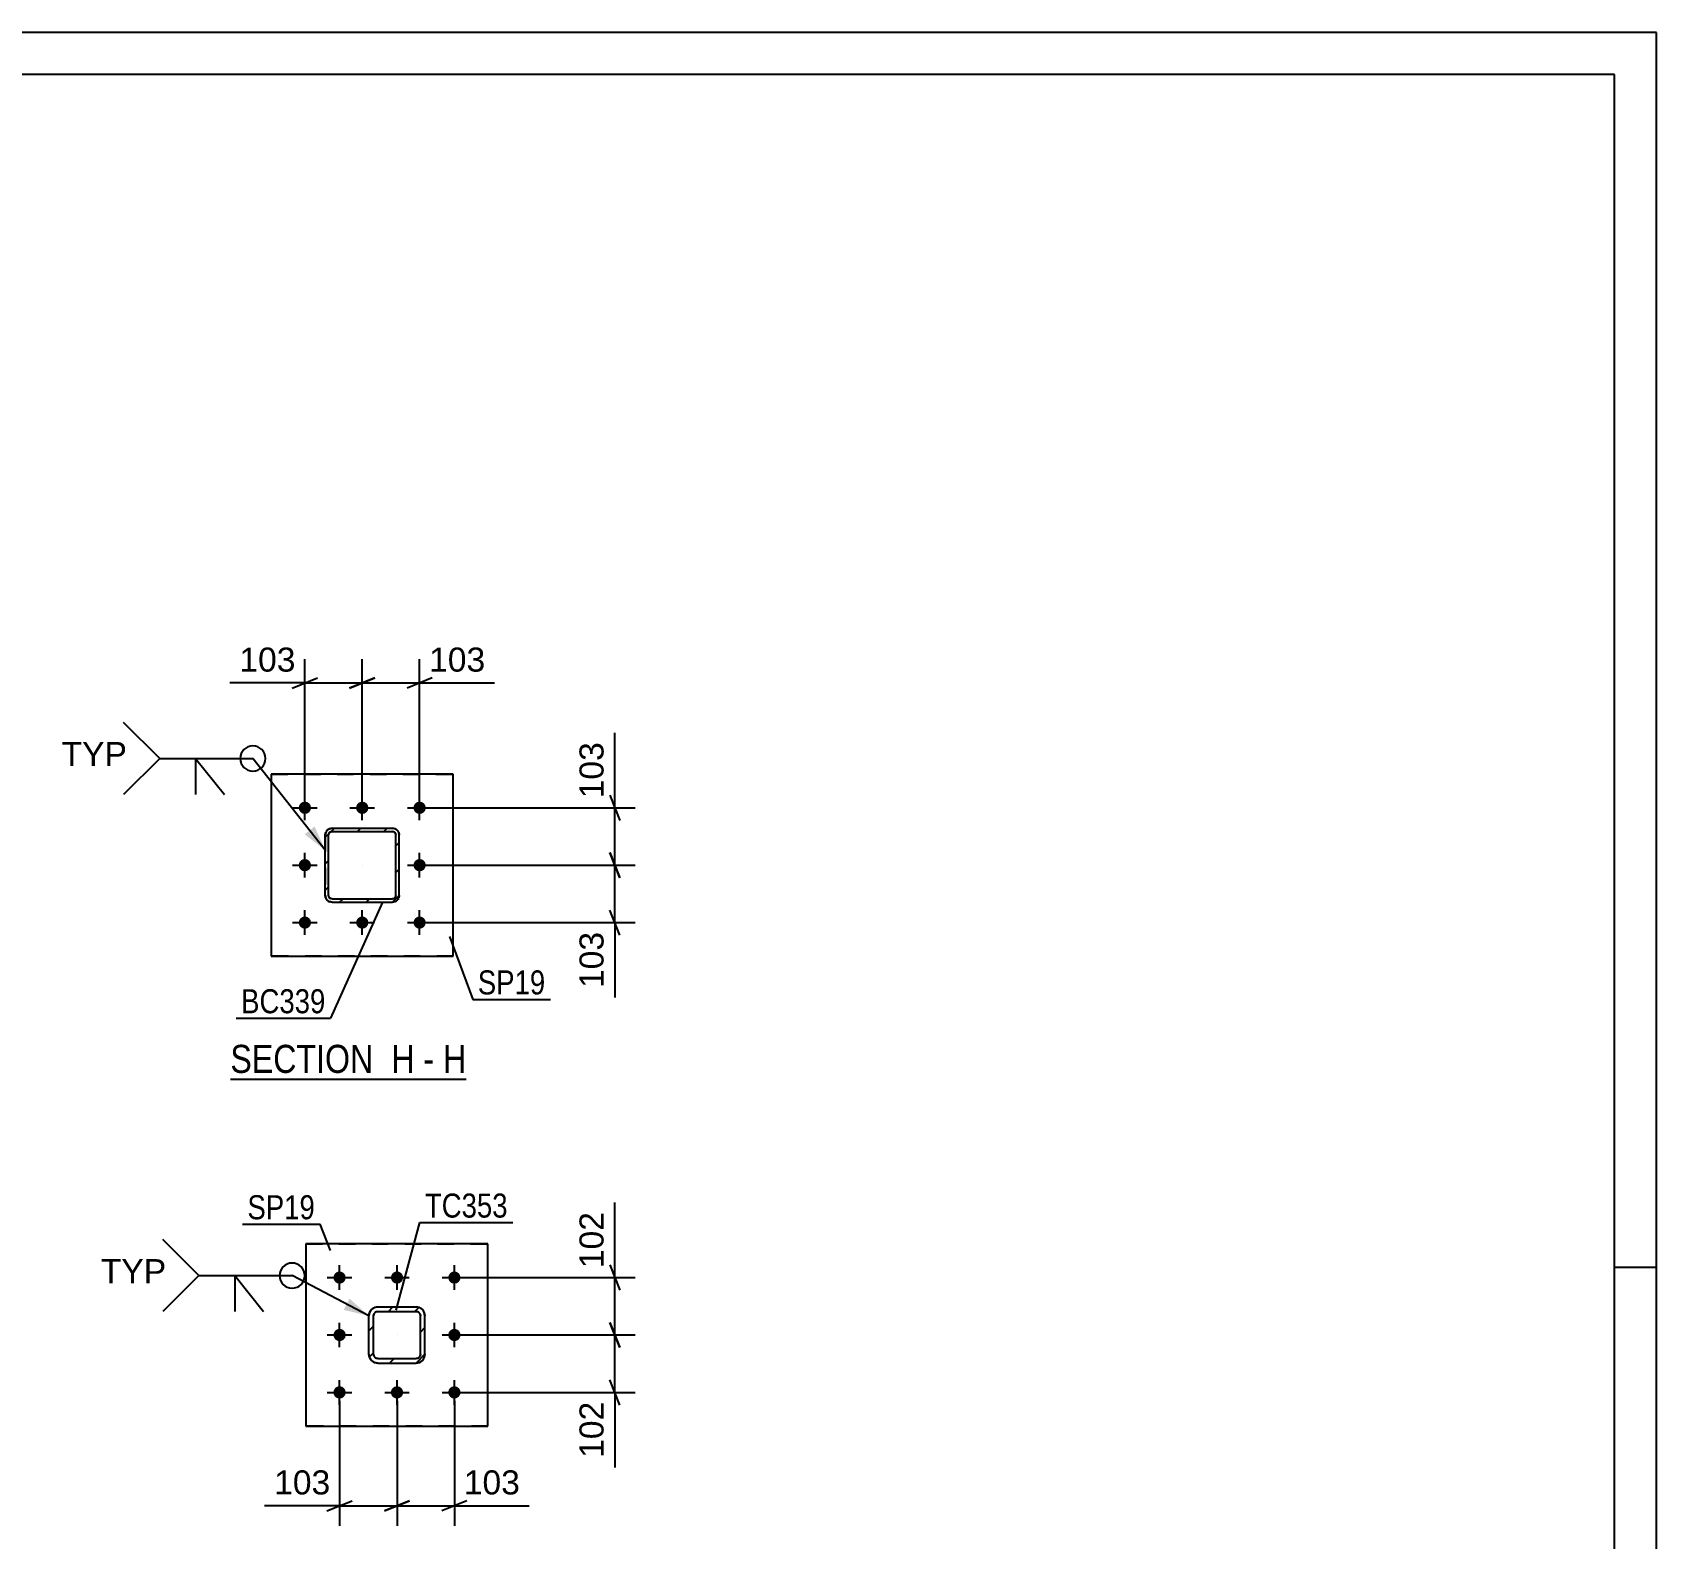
# Model space of a CAD drawing. Header units: millimetres. Extents: x -358 to 483, y -215 to 379.
# Drawn here: x 289.4 to 482.8, y 199.7 to 379 of the extents above; entities that cross this region are included whole.
import ezdxf

# ---------------------------------------------------------------- set-up
doc = ezdxf.new("R2010")
doc.units = ezdxf.units.MM
doc.linetypes.add('DXK_LINE_DOT2', pattern=[3.9198, 1.9599, -1.9599])
doc.linetypes.add('DXK_LINE_DOT3', pattern=[5.9187, 2.979, -0.9799, 0.9799, -0.9799])
doc.styles.add('Arial', font='ARIAL.TTF', dxfattribs={"height": 0.2})
doc.styles.add('Arial Narrow', font='ARIALN.TTF', dxfattribs={"height": 0.2})

# ---------------------------------------------------------------- blocks, each defined once
blk = doc.blocks.new('Unknown-284934251-1133')
at = {"color": 5, "linetype": 'Continuous'}
for p, q in [((482.75, 378.96), (-358.25, 378.96)), ((482.75, -215.04), (482.75, 378.96)), ((477.75, 373.96), (-353.25, 373.96)), ((477.75, -210.04), (477.75, 373.96)), ((482.75, 231.96), (477.75, 231.96))]:
    blk.add_line(p, q, dxfattribs=at)
blk = doc.blocks.new('Unknown-284934251-19 - 4804')
at = {"color": 6, "linetype": 'Continuous'}
blk.add_line((312.95, 254.38), (341.02, 254.38), dxfattribs=at)
at = {"color": 0, "linetype": 'Continuous'}
for points in [[(331.06, 255.13), (331.06, 258.63), (312.95, 258.63), (312.95, 255.13)], [(334.88, 255.13), (334.88, 258.63), (332.11, 258.63), (332.11, 255.13)], [(337.21, 255.13), (337.21, 258.63), (335.93, 258.63), (335.93, 255.13)], [(341.02, 255.13), (341.02, 258.63), (338.26, 258.63), (338.26, 255.13)]]:
    blk.add_wipeout(points, dxfattribs=at)
at = {"color": 7, "linetype": 'Continuous', "style": 'Arial Narrow'}
for s, p in [('SECTION ', (312.95, 255.13)), ('H', (332.11, 255.13)), ('H', (338.26, 255.13)), ('-', (335.93, 255.13))]:
    blk.add_text(s, height=3.34, dxfattribs=at).set_placement(p)
blk = doc.blocks.new('Part-284934251-4918 - 4804')
at = {"linetype": 'Continuous'}
h = blk.add_hatch(dxfattribs=at)
h.set_pattern_fill('', scale=0.7, style=0, pattern_type=0)
h.set_pattern_definition([(45, (332.2502, 275.4546), (-1.57154, 1.57154), [])])
h.paths.add_polyline_path([(325.05, 275.45), (332.25, 275.45), (332.56, 275.52), (332.82, 275.69), (332.99, 275.95), (333.05, 276.25), (333.05, 283.45), (332.99, 283.76), (332.82, 284.02), (332.56, 284.19), (332.25, 284.25), (325.05, 284.25), (324.74, 284.19), (324.48, 284.02), (324.31, 283.76), (324.25, 283.45), (324.25, 276.25), (324.31, 275.95), (324.48, 275.69), (324.74, 275.52)])
h.paths.add_polyline_path([(324.68, 276.1), (324.65, 276.25), (324.65, 283.45), (324.68, 283.61), (324.77, 283.74), (324.9, 283.82), (325.05, 283.85), (332.25, 283.85), (332.4, 283.82), (332.53, 283.74), (332.62, 283.61), (332.65, 283.45), (332.65, 276.25), (332.62, 276.1), (332.53, 275.97), (332.4, 275.89), (332.25, 275.85), (325.05, 275.85), (324.9, 275.89), (324.77, 275.97)])
at = {"color": 7, "linetype": 'DXK_LINE_DOT2'}
for p, q in [((324.74, 284.19), (325.05, 284.25)), ((325.05, 284.25), (332.25, 284.25)), ((332.25, 284.25), (332.56, 284.19)), ((324.25, 283.45), (324.31, 283.76)), ((324.25, 283.45), (324.25, 276.25)), ((324.25, 283.45), (324.25, 283.45)), ((324.68, 283.61), (324.65, 283.45)), ((324.65, 276.25), (324.65, 283.45)), ((324.77, 283.74), (324.68, 283.61)), ((324.9, 283.82), (324.77, 283.74)), ((325.05, 283.85), (324.9, 283.82)), ((325.05, 283.85), (332.25, 283.85)), ((332.4, 283.82), (332.25, 283.85)), ((332.53, 283.74), (332.4, 283.82)), ((332.62, 283.61), (332.53, 283.74)), ((332.65, 283.45), (332.62, 283.61)), ((332.65, 276.25), (332.65, 283.45)), ((332.99, 283.76), (333.05, 283.45)), ((333.05, 276.25), (333.05, 283.45)), ((324.31, 275.95), (324.25, 276.25)), ((324.65, 276.25), (324.68, 276.1)), ((324.68, 276.1), (324.77, 275.97)), ((325.05, 275.45), (324.74, 275.52)), ((324.77, 275.97), (324.9, 275.89)), ((324.9, 275.89), (325.05, 275.85)), ((325.05, 275.85), (332.25, 275.85)), ((325.05, 275.45), (332.25, 275.45)), ((332.25, 275.85), (332.4, 275.89)), ((332.56, 275.52), (332.25, 275.45)), ((332.4, 275.89), (332.53, 275.97)), ((332.53, 275.97), (332.62, 276.1)), ((332.62, 276.1), (332.65, 276.25)), ((333.05, 276.25), (332.99, 275.95))]:
    blk.add_line(p, q, dxfattribs=at)
at = {"color": 2, "linetype": 'Continuous'}
for p, q in [((325.05, 284.25), (324.74, 284.19)), ((325.05, 284.25), (325.05, 284.25)), ((325.05, 284.25), (332.25, 284.25)), ((332.25, 284.25), (332.25, 284.25)), ((332.56, 284.19), (332.25, 284.25)), ((324.31, 283.76), (324.25, 283.45)), ((324.25, 283.45), (324.25, 283.45)), ((324.25, 276.25), (324.25, 283.45)), ((324.65, 283.45), (324.68, 283.61)), ((324.65, 283.45), (324.65, 283.45)), ((324.65, 276.25), (324.65, 283.45)), ((324.68, 283.61), (324.77, 283.74)), ((324.77, 283.74), (324.9, 283.82)), ((324.9, 283.82), (325.05, 283.85)), ((325.05, 283.85), (325.05, 283.85)), ((325.05, 283.85), (332.25, 283.85)), ((332.25, 283.85), (332.25, 283.85)), ((332.25, 283.85), (332.4, 283.82)), ((332.4, 283.82), (332.53, 283.74)), ((332.53, 283.74), (332.62, 283.61)), ((332.62, 283.61), (332.65, 283.45)), ((332.65, 283.45), (332.65, 283.45)), ((332.65, 276.25), (332.65, 283.45)), ((333.05, 283.45), (332.99, 283.76)), ((333.05, 283.45), (333.05, 283.45)), ((333.05, 276.25), (333.05, 283.45)), ((324.25, 276.25), (324.25, 276.25)), ((324.25, 276.25), (324.31, 275.95)), ((324.65, 276.25), (324.65, 276.25)), ((324.68, 276.1), (324.65, 276.25)), ((324.77, 275.97), (324.68, 276.1)), ((324.74, 275.52), (325.05, 275.45)), ((324.9, 275.89), (324.77, 275.97)), ((325.05, 275.85), (324.9, 275.89)), ((325.05, 275.85), (325.05, 275.85)), ((325.05, 275.85), (332.25, 275.85)), ((325.05, 275.45), (325.05, 275.45)), ((325.05, 275.45), (332.25, 275.45)), ((332.4, 275.89), (332.25, 275.85)), ((332.25, 275.85), (332.25, 275.85)), ((332.25, 275.45), (332.56, 275.52)), ((332.25, 275.45), (332.25, 275.45)), ((332.53, 275.97), (332.4, 275.89)), ((332.62, 276.1), (332.53, 275.97)), ((332.65, 276.25), (332.62, 276.1)), ((332.65, 276.25), (332.65, 276.25)), ((332.99, 275.95), (333.05, 276.25)), ((333.05, 276.25), (333.05, 276.25))]:
    blk.add_line(p, q, dxfattribs=at)
at = {"color": 7, "linetype": 'DXK_LINE_DOT3'}
blk.add_line((328.65, 279.85), (328.65, 279.85), dxfattribs=at)
at = {"color": 7, "linetype": 'DXK_LINE_DOT2'}
for centre, start, end in [((325.05, 283.45), 112.5, 157.5), ((332.25, 283.45), 22.5, 67.5), ((325.05, 276.25), 202.5, 247.5), ((332.25, 276.25), 292.5, 337.5)]:
    blk.add_arc(centre, 0.8, start, end, dxfattribs=at)
at = {"color": 2, "linetype": 'Continuous'}
for centre, start, end in [((325.05, 283.45), 112.5, 157.5), ((332.25, 283.45), 22.5, 67.5), ((325.05, 276.25), 202.5, 247.5), ((332.25, 276.25), 292.5, 337.5)]:
    blk.add_arc(centre, 0.8, start, end, dxfattribs=at)
blk = doc.blocks.new('Bolt-284934251-4813 - 4804')
at = {"linetype": 'Continuous'}
for points in [[(321.82, 287.42, -1), (321.82, 285.95, -1)], [(328.65, 287.42, -1), (328.65, 285.95, -1)], [(335.48, 287.42, -1), (335.48, 285.95, -1)], [(321.82, 280.59, -1), (321.82, 279.12, -1)], [(335.48, 280.59, -1), (335.48, 279.12, -1)], [(321.82, 273.75, -1), (321.82, 272.29, -1)], [(328.65, 273.75, -1), (328.65, 272.29, -1)], [(335.48, 273.75, -1), (335.48, 272.29, -1)]]:
    blk.add_hatch(color=1, dxfattribs=at).paths.add_polyline_path(points)
at = {"color": 1, "linetype": 'Continuous'}
for p, q in [((321.82, 285.22), (321.82, 288.15)), ((328.65, 285.22), (328.65, 288.15)), ((335.48, 285.22), (335.48, 288.15)), ((320.35, 286.69), (323.28, 286.69)), ((327.18, 286.69), (330.12, 286.69)), ((334.02, 286.69), (336.95, 286.69)), ((321.82, 278.39), (321.82, 281.32)), ((335.48, 278.39), (335.48, 281.32)), ((320.35, 279.85), (323.28, 279.85)), ((334.02, 279.85), (336.95, 279.85)), ((320.35, 273.02), (323.28, 273.02)), ((321.82, 271.55), (321.82, 274.49)), ((327.18, 273.02), (330.12, 273.02)), ((328.65, 271.55), (328.65, 274.49)), ((334.02, 273.02), (336.95, 273.02)), ((335.48, 271.55), (335.48, 274.49))]:
    blk.add_line(p, q, dxfattribs=at)
blk = doc.blocks.new('Part-284934251-4899 - 4804')
at = {"color": 2, "linetype": 'Continuous'}
for p, q in [((317.82, 290.69), (317.82, 269.02)), ((339.48, 290.69), (317.82, 290.69)), ((339.48, 269.02), (339.48, 290.69)), ((317.82, 269.02), (339.48, 269.02))]:
    blk.add_line(p, q, dxfattribs=at)
at = {"color": 7, "linetype": 'DXK_LINE_DOT2'}
for p, q in [((317.82, 290.69), (339.48, 290.69)), ((339.48, 269.02), (317.82, 269.02))]:
    blk.add_line(p, q, dxfattribs=at)
blk = doc.blocks.new('Part-284934251-5245 - 5130')
at = {"linetype": 'Continuous'}
h = blk.add_hatch(dxfattribs=at)
h.set_pattern_fill('', scale=0.7, style=0, pattern_type=0)
h.set_pattern_definition([(45, (335.0523, 220.6018), (-1.57154, 1.57154), [])])
h.paths.add_polyline_path([(330.52, 220.6), (335.05, 220.6), (335.46, 220.68), (335.81, 220.91), (336.04, 221.26), (336.12, 221.67), (336.12, 226.2), (336.04, 226.61), (335.81, 226.96), (335.46, 227.19), (335.05, 227.27), (330.52, 227.27), (330.11, 227.19), (329.76, 226.96), (329.53, 226.61), (329.45, 226.2), (329.45, 221.67), (329.53, 221.26), (329.76, 220.91), (330.11, 220.68)])
h.paths.add_polyline_path([(330.03, 221.46), (329.99, 221.67), (329.99, 226.2), (330.03, 226.41), (330.14, 226.58), (330.31, 226.69), (330.52, 226.74), (335.05, 226.74), (335.26, 226.69), (335.43, 226.58), (335.55, 226.41), (335.59, 226.2), (335.59, 221.67), (335.55, 221.46), (335.43, 221.29), (335.26, 221.18), (335.05, 221.14), (330.52, 221.14), (330.31, 221.18), (330.14, 221.29)])
at = {"color": 7, "linetype": 'DXK_LINE_DOT2'}
for p, q in [((329.45, 226.2), (329.53, 226.61)), ((330.03, 226.41), (329.99, 226.2)), ((330.11, 227.19), (330.52, 227.27)), ((330.52, 226.74), (330.31, 226.69)), ((330.52, 227.27), (335.05, 227.27)), ((330.52, 226.74), (335.05, 226.74)), ((335.05, 227.27), (335.46, 227.19)), ((335.26, 226.69), (335.05, 226.74)), ((335.59, 226.2), (335.55, 226.41)), ((336.04, 226.61), (336.12, 226.2)), ((329.45, 221.67), (329.45, 226.2)), ((329.99, 221.67), (329.99, 226.2)), ((335.59, 221.67), (335.59, 226.2)), ((336.12, 221.67), (336.12, 226.2)), ((329.53, 221.26), (329.45, 221.67)), ((329.99, 221.67), (330.03, 221.46)), ((330.52, 220.6), (330.11, 220.68)), ((330.31, 221.18), (330.52, 221.14)), ((330.52, 221.14), (335.05, 221.14)), ((330.52, 220.6), (335.05, 220.6)), ((335.05, 221.14), (335.26, 221.18)), ((335.46, 220.68), (335.05, 220.6)), ((335.55, 221.46), (335.59, 221.67)), ((336.12, 221.67), (336.04, 221.26))]:
    blk.add_line(p, q, dxfattribs=at)
at = {"color": 2, "linetype": 'Continuous'}
for p, q in [((329.53, 226.61), (329.45, 226.2)), ((329.99, 226.2), (330.03, 226.41)), ((330.52, 227.27), (330.11, 227.19)), ((330.31, 226.69), (330.52, 226.74)), ((330.52, 227.27), (335.05, 227.27)), ((330.52, 226.74), (335.05, 226.74)), ((335.46, 227.19), (335.05, 227.27)), ((335.05, 226.74), (335.26, 226.69)), ((335.55, 226.41), (335.59, 226.2)), ((336.12, 226.2), (336.04, 226.61)), ((329.45, 221.67), (329.45, 226.2)), ((329.99, 221.67), (329.99, 226.2)), ((335.59, 221.67), (335.59, 226.2)), ((336.12, 221.67), (336.12, 226.2)), ((329.45, 221.67), (329.53, 221.26)), ((330.03, 221.46), (329.99, 221.67)), ((330.11, 220.68), (330.52, 220.6)), ((330.52, 221.14), (330.31, 221.18)), ((330.52, 221.14), (335.05, 221.14)), ((330.52, 220.6), (335.05, 220.6)), ((335.26, 221.18), (335.05, 221.14)), ((335.05, 220.6), (335.46, 220.68)), ((335.59, 221.67), (335.55, 221.46)), ((336.04, 221.26), (336.12, 221.67))]:
    blk.add_line(p, q, dxfattribs=at)
at = {"color": 7, "linetype": 'DXK_LINE_DOT3'}
blk.add_line((332.79, 223.94), (332.79, 223.94), dxfattribs=at)
at = {"color": 7, "linetype": 'DXK_LINE_DOT2'}
for centre, radius, start, end in [((330.52, 226.2), 1.07, 112.5, 157.5), ((330.52, 226.2), 0.533, 112.5, 157.5), ((335.05, 226.2), 0.533, 22.5, 67.5), ((335.05, 226.2), 1.07, 22.5, 67.5), ((330.52, 221.67), 1.07, 202.5, 247.5), ((330.52, 221.67), 0.533, 202.5, 247.5), ((335.05, 221.67), 0.533, 292.5, 337.5), ((335.05, 221.67), 1.07, 292.5, 337.5)]:
    blk.add_arc(centre, radius, start, end, dxfattribs=at)
at = {"color": 2, "linetype": 'Continuous'}
for centre, radius, start, end in [((330.52, 226.2), 1.07, 112.5, 157.5), ((330.52, 226.2), 0.533, 112.5, 157.5), ((335.05, 226.2), 0.533, 22.5, 67.5), ((335.05, 226.2), 1.07, 22.5, 67.5), ((330.52, 221.67), 1.07, 202.5, 247.5), ((330.52, 221.67), 0.533, 202.5, 247.5), ((335.05, 221.67), 0.533, 292.5, 337.5), ((335.05, 221.67), 1.07, 292.5, 337.5)]:
    blk.add_arc(centre, radius, start, end, dxfattribs=at)
blk = doc.blocks.new('Bolt-284934251-5141 - 5130')
at = {"linetype": 'Continuous'}
for points in [[(325.95, 231.5, -1), (325.95, 230.04, -1)], [(332.79, 231.5, -1), (332.79, 230.04, -1)], [(339.62, 231.5, -1), (339.62, 230.04, -1)], [(325.95, 224.67, -1), (325.95, 223.2, -1)], [(339.62, 224.67, -1), (339.62, 223.2, -1)], [(325.95, 217.84, -1), (325.95, 216.37, -1)], [(332.79, 217.84, -1), (332.79, 216.37, -1)], [(339.62, 217.84, -1), (339.62, 216.37, -1)]]:
    blk.add_hatch(color=1, dxfattribs=at).paths.add_polyline_path(points)
at = {"color": 1, "linetype": 'Continuous'}
for p, q in [((325.95, 229.3), (325.95, 232.24)), ((332.79, 229.3), (332.79, 232.24)), ((339.62, 229.3), (339.62, 232.24)), ((324.49, 230.77), (327.42, 230.77)), ((331.32, 230.77), (334.25, 230.77)), ((338.15, 230.77), (341.09, 230.77)), ((325.95, 222.47), (325.95, 225.4)), ((339.62, 222.47), (339.62, 225.4)), ((324.49, 223.94), (327.42, 223.94)), ((338.15, 223.94), (341.09, 223.94)), ((325.95, 215.64), (325.95, 218.57)), ((332.79, 215.64), (332.79, 218.57)), ((339.62, 215.64), (339.62, 218.57)), ((324.49, 217.1), (327.42, 217.1)), ((331.32, 217.1), (334.25, 217.1)), ((338.15, 217.1), (341.09, 217.1))]:
    blk.add_line(p, q, dxfattribs=at)
blk = doc.blocks.new('Part-284934251-5227 - 5130')
at = {"color": 2, "linetype": 'Continuous'}
for p, q in [((321.95, 234.77), (321.95, 213.1)), ((343.62, 234.77), (321.95, 234.77)), ((343.62, 213.1), (343.62, 234.77)), ((321.95, 213.1), (343.62, 213.1))]:
    blk.add_line(p, q, dxfattribs=at)
at = {"color": 7, "linetype": 'DXK_LINE_DOT2'}
for p, q in [((321.95, 234.77), (343.62, 234.77)), ((343.62, 213.1), (321.95, 213.1))]:
    blk.add_line(p, q, dxfattribs=at)
blk = doc.blocks.new('StraightDimension-284934251-4934 - 4804')
at = {"color": 7, "linetype": 'Continuous'}
for p, q in [((328.65, 285.25), (328.65, 304.39)), ((335.48, 287.69), (335.48, 304.39)), ((327.15, 300.94), (330.15, 302.14)), ((336.98, 302.14), (333.98, 300.94)), ((328.65, 301.54), (335.48, 301.54))]:
    blk.add_line(p, q, dxfattribs=at)
at = {"color": 0}
blk.add_wipeout([(343.88, 302.29), (343.88, 306.49), (336.01, 306.49), (336.01, 302.29)], dxfattribs=at)
at = {"color": 7, "linetype": 'Continuous'}
blk.add_line((335.48, 301.54), (344.4, 301.54), dxfattribs=at)
blk.add_line((335.48, 301.54), (344.4, 301.54), dxfattribs=at)
at = {"color": 3, "style": 'Arial'}
blk.add_text('103', height=2.865, dxfattribs=at).set_placement((336.61, 302.89))
blk = doc.blocks.new('StraightDimension-284934251-4963 - 4804')
at = {"color": 7, "linetype": 'Continuous'}
for p, q in [((358.13, 288.19), (359.33, 285.19)), ((336.48, 286.69), (361.13, 286.69)), ((358.73, 279.85), (358.73, 286.69)), ((359.33, 278.35), (358.13, 281.35)), ((334.05, 279.85), (361.13, 279.85))]:
    blk.add_line(p, q, dxfattribs=at)
at = {"color": 0}
blk.add_wipeout([(357.98, 295.08), (353.78, 295.08), (353.78, 287.21), (357.98, 287.21)], dxfattribs=at)
at = {"color": 7, "linetype": 'Continuous'}
blk.add_line((358.73, 286.69), (358.73, 295.61), dxfattribs=at)
blk.add_line((358.73, 286.69), (358.73, 295.61), dxfattribs=at)
at = {"color": 3, "style": 'Arial'}
blk.add_text('103', height=2.865, rotation=90.0002, dxfattribs=at).set_placement((357.38, 287.81))
blk = doc.blocks.new('StraightDimension-284934251-4944 - 4804')
at = {"color": 7, "linetype": 'Continuous'}
for p, q in [((321.82, 287.69), (321.82, 304.39)), ((328.65, 285.25), (328.65, 304.39)), ((320.32, 300.94), (323.32, 302.14)), ((330.15, 302.14), (327.15, 300.94)), ((321.82, 301.54), (328.65, 301.54))]:
    blk.add_line(p, q, dxfattribs=at)
at = {"color": 0}
blk.add_wipeout([(321.29, 302.29), (321.29, 306.49), (313.42, 306.49), (313.42, 302.29)], dxfattribs=at)
at = {"color": 7, "linetype": 'Continuous'}
blk.add_line((321.82, 301.54), (312.9, 301.54), dxfattribs=at)
blk.add_line((321.82, 301.54), (312.9, 301.54), dxfattribs=at)
at = {"color": 3, "style": 'Arial'}
blk.add_text('103', height=2.865, dxfattribs=at).set_placement((314.02, 302.89))
blk = doc.blocks.new('StraightDimension-284934251-4955 - 4804')
at = {"color": 7, "linetype": 'Continuous'}
for p, q in [((358.13, 281.35), (359.33, 278.35)), ((334.05, 279.85), (361.13, 279.85)), ((358.73, 273.02), (358.73, 279.85)), ((336.48, 273.02), (361.13, 273.02)), ((359.33, 271.52), (358.13, 274.52))]:
    blk.add_line(p, q, dxfattribs=at)
at = {"color": 0}
blk.add_wipeout([(357.98, 272.5), (353.78, 272.5), (353.78, 264.63), (357.98, 264.63)], dxfattribs=at)
at = {"color": 7, "linetype": 'Continuous'}
blk.add_line((358.73, 273.02), (358.73, 264.1), dxfattribs=at)
blk.add_line((358.73, 273.02), (358.73, 264.1), dxfattribs=at)
at = {"color": 3, "style": 'Arial'}
blk.add_text('103', height=2.865, rotation=90.0002, dxfattribs=at).set_placement((357.38, 265.23))
blk = doc.blocks.new('StraightDimension-284934251-15554 - 5130')
at = {"color": 7, "linetype": 'Continuous'}
for p, q in [((358.13, 225.44), (359.33, 222.44)), ((340.62, 223.94), (361.13, 223.94)), ((358.73, 217.1), (358.73, 223.94)), ((359.33, 215.6), (358.13, 218.6)), ((340.62, 217.1), (361.13, 217.1))]:
    blk.add_line(p, q, dxfattribs=at)
at = {"color": 0}
blk.add_wipeout([(357.98, 216.58), (353.78, 216.58), (353.78, 208.71), (357.98, 208.71)], dxfattribs=at)
at = {"color": 7, "linetype": 'Continuous'}
blk.add_line((358.73, 217.1), (358.73, 208.18), dxfattribs=at)
blk.add_line((358.73, 217.1), (358.73, 208.18), dxfattribs=at)
at = {"color": 3, "style": 'Arial'}
blk.add_text('102', height=2.865, rotation=90.0002, dxfattribs=at).set_placement((357.38, 209.31))
blk = doc.blocks.new('StraightDimension-284934251-15556 - 5130')
at = {"color": 7, "linetype": 'Continuous'}
for p, q in [((358.13, 232.27), (359.33, 229.27)), ((340.62, 230.77), (361.13, 230.77)), ((358.73, 223.94), (358.73, 230.77)), ((359.33, 222.44), (358.13, 225.44)), ((340.62, 223.94), (361.13, 223.94))]:
    blk.add_line(p, q, dxfattribs=at)
at = {"color": 0}
blk.add_wipeout([(357.98, 239.16), (353.78, 239.16), (353.78, 231.29), (357.98, 231.29)], dxfattribs=at)
at = {"color": 7, "linetype": 'Continuous'}
blk.add_line((358.73, 230.77), (358.73, 239.69), dxfattribs=at)
blk.add_line((358.73, 230.77), (358.73, 239.69), dxfattribs=at)
at = {"color": 3, "style": 'Arial'}
blk.add_text('102', height=2.865, rotation=90.0002, dxfattribs=at).set_placement((357.38, 231.89))
blk = doc.blocks.new('StraightDimension-284934251-15558 - 5130')
at = {"color": 7, "linetype": 'Continuous'}
for p, q in [((325.95, 216.1), (325.95, 201.21)), ((332.79, 216.1), (332.79, 201.21)), ((324.45, 203.01), (327.45, 204.21)), ((325.95, 203.61), (332.79, 203.61)), ((334.29, 204.21), (331.29, 203.01))]:
    blk.add_line(p, q, dxfattribs=at)
at = {"color": 0}
blk.add_wipeout([(325.43, 204.36), (325.43, 208.56), (317.56, 208.56), (317.56, 204.36)], dxfattribs=at)
at = {"color": 7, "linetype": 'Continuous'}
blk.add_line((325.95, 203.61), (317.03, 203.61), dxfattribs=at)
blk.add_line((325.95, 203.61), (317.03, 203.61), dxfattribs=at)
at = {"color": 3, "style": 'Arial'}
blk.add_text('103', height=2.865, dxfattribs=at).set_placement((318.16, 204.96))
blk = doc.blocks.new('StraightDimension-284934251-15560 - 5130')
at = {"color": 7, "linetype": 'Continuous'}
for p, q in [((332.79, 216.1), (332.79, 201.21)), ((339.62, 216.1), (339.62, 201.21)), ((331.29, 203.01), (334.29, 204.21)), ((332.79, 203.61), (339.62, 203.61)), ((341.12, 204.21), (338.12, 203.01))]:
    blk.add_line(p, q, dxfattribs=at)
at = {"color": 0}
blk.add_wipeout([(348.01, 204.36), (348.01, 208.56), (340.14, 208.56), (340.14, 204.36)], dxfattribs=at)
at = {"color": 7, "linetype": 'Continuous'}
blk.add_line((339.62, 203.61), (348.54, 203.61), dxfattribs=at)
blk.add_line((339.62, 203.61), (348.54, 203.61), dxfattribs=at)
at = {"color": 3, "style": 'Arial'}
blk.add_text('103', height=2.865, dxfattribs=at).set_placement((340.74, 204.96))
blk = doc.blocks.new('Mark-284934251-4895 - 4804')
at = {"color": 0}
blk.add_wipeout([(350.45, 264.47), (350.45, 267.47), (342.41, 267.47), (342.41, 264.47)], dxfattribs=at)
blk.add_wipeout([(350.45, 264.47), (350.45, 267.47), (342.41, 267.47), (342.41, 264.47)], dxfattribs=at)
at = {"color": 30, "linetype": 'Continuous'}
for p, q in [((339.03, 271.37), (341.81, 263.87)), ((341.81, 263.87), (351.05, 263.87))]:
    blk.add_line(p, q, dxfattribs=at)
at = {"color": 3, "style": 'Arial Narrow'}
blk.add_text('SP19', height=2.863, dxfattribs=at).set_placement((342.41, 264.47))
blk = doc.blocks.new('Mark-284934251-4914 - 4804')
at = {"color": 0}
blk.add_wipeout([(324.28, 262.23), (324.28, 265.23), (314.23, 265.23), (314.23, 262.23)], dxfattribs=at)
blk.add_wipeout([(324.28, 262.23), (324.28, 265.23), (314.23, 265.23), (314.23, 262.23)], dxfattribs=at)
at = {"color": 30, "linetype": 'Continuous'}
for p in [(331.08, 275.45), (313.63, 261.63)]:
    blk.add_line(p, (324.88, 261.63), dxfattribs=at)
at = {"color": 3, "style": 'Arial Narrow'}
blk.add_text('BC339', height=2.863, dxfattribs=at).set_placement((314.23, 262.23))
blk = doc.blocks.new('WeldMark-284934251-13512 - 4804')
at = {"linetype": 'Continuous'}
blk.add_hatch(color=30, dxfattribs=at).paths.add_polyline_path([(322.98, 284.46), (324.25, 281.64), (321.8, 283.53)])
at = {"color": 30, "linetype": 'Continuous'}
for p in [(304.53, 292.55), (324.25, 281.64)]:
    blk.add_line(p, (315.63, 292.55), dxfattribs=at)
at = {"color": 3, "linetype": 'Continuous'}
for q in [(312.24, 288.27), (308.81, 288.27)]:
    blk.add_line((308.81, 292.55), q, dxfattribs=at)
for start, end in [(90, 270), (270, 90)]:
    blk.add_arc((315.63, 292.55), 1.5, start, end, dxfattribs=at)
at = {"color": 0, "linetype": 'Continuous'}
blk.add_wipeout([(300.63, 291.65), (300.63, 294.65), (292.85, 294.65), (292.85, 291.65)], dxfattribs=at)
blk.add_wipeout([(300.63, 291.65), (300.63, 294.65), (292.85, 294.65), (292.85, 291.65)], dxfattribs=at)
at = {"color": 3, "linetype": 'Continuous'}
for q in [(300.24, 296.84), (300.24, 288.27)]:
    blk.add_line((304.53, 292.55), q, dxfattribs=at)
at = {"color": 3, "linetype": 'Continuous', "style": 'Arial'}
blk.add_text('TYP', height=2.865, dxfattribs=at).set_placement((292.85, 291.65))
blk = doc.blocks.new('Mark-284934251-5241 - 5130')
at = {"color": 0}
blk.add_wipeout([(345.98, 237.91), (345.98, 240.91), (336.11, 240.91), (336.11, 237.91)], dxfattribs=at)
blk.add_wipeout([(345.98, 237.91), (345.98, 240.91), (336.11, 240.91), (336.11, 237.91)], dxfattribs=at)
at = {"color": 30, "linetype": 'Continuous'}
for p, q in [((332.67, 226.91), (335.51, 237.31)), ((335.51, 237.31), (346.58, 237.31))]:
    blk.add_line(p, q, dxfattribs=at)
at = {"color": 3, "style": 'Arial Narrow'}
blk.add_text('TC353', height=2.863, dxfattribs=at).set_placement((336.11, 237.91))
blk = doc.blocks.new('Mark-284934251-5223 - 5130')
at = {"color": 0}
blk.add_wipeout([(323.02, 237.71), (323.02, 240.71), (314.98, 240.71), (314.98, 237.71)], dxfattribs=at)
blk.add_wipeout([(323.02, 237.71), (323.02, 240.71), (314.98, 240.71), (314.98, 237.71)], dxfattribs=at)
at = {"color": 30, "linetype": 'Continuous'}
for p in [(314.38, 237.11), (324.85, 234)]:
    blk.add_line(p, (323.62, 237.11), dxfattribs=at)
at = {"color": 3, "style": 'Arial Narrow'}
blk.add_text('SP19', height=2.863, dxfattribs=at).set_placement((314.98, 237.71))
blk = doc.blocks.new('WeldMark-284934251-13491 - 5130')
at = {"linetype": 'Continuous'}
blk.add_hatch(color=30, dxfattribs=at).paths.add_polyline_path([(327.14, 228.26), (329.45, 226.2), (326.45, 226.93)])
at = {"color": 30, "linetype": 'Continuous'}
for p in [(309.2, 231), (329.45, 226.2)]:
    blk.add_line(p, (320.3, 231), dxfattribs=at)
at = {"color": 3, "linetype": 'Continuous'}
for q in [(316.91, 226.72), (313.49, 226.72)]:
    blk.add_line((313.49, 231), q, dxfattribs=at)
for start, end in [(90, 270), (270, 90)]:
    blk.add_arc((320.3, 231), 1.5, start, end, dxfattribs=at)
at = {"color": 0, "linetype": 'Continuous'}
blk.add_wipeout([(305.3, 230.1), (305.3, 233.1), (297.52, 233.1), (297.52, 230.1)], dxfattribs=at)
blk.add_wipeout([(305.3, 230.1), (305.3, 233.1), (297.52, 233.1), (297.52, 230.1)], dxfattribs=at)
at = {"color": 3, "linetype": 'Continuous'}
for q in [(304.91, 235.29), (304.91, 226.72)]:
    blk.add_line((309.2, 231), q, dxfattribs=at)
at = {"color": 3, "linetype": 'Continuous', "style": 'Arial'}
blk.add_text('TYP', height=2.865, dxfattribs=at).set_placement((297.52, 230.1))

msp = doc.modelspace()

# ---------------------------------------------------------------- block references
for name in ['Unknown-284934251-1133', 'Part-284934251-4899 - 4804', 'Bolt-284934251-4813 - 4804', 'Part-284934251-4918 - 4804', 'Part-284934251-5227 - 5130', 'Bolt-284934251-5141 - 5130', 'Part-284934251-5245 - 5130']:
    msp.add_blockref(name, (0, 0))

# ---------------------------------------------------------------- next in the draw order: block references
for name in ['StraightDimension-284934251-4934 - 4804', 'Mark-284934251-4914 - 4804', 'Unknown-284934251-19 - 4804', 'Mark-284934251-5223 - 5130', 'StraightDimension-284934251-15554 - 5130', 'StraightDimension-284934251-15558 - 5130']:
    msp.add_blockref(name, (0, 0))

# ---------------------------------------------------------------- next in the draw order: block references
for name in ['StraightDimension-284934251-4944 - 4804', 'StraightDimension-284934251-4963 - 4804', 'StraightDimension-284934251-15556 - 5130', 'WeldMark-284934251-13491 - 5130', 'StraightDimension-284934251-15560 - 5130']:
    msp.add_blockref(name, (0, 0))

# ---------------------------------------------------------------- next in the draw order: block references
for name in ['WeldMark-284934251-13512 - 4804', 'StraightDimension-284934251-4955 - 4804', 'Mark-284934251-5241 - 5130']:
    msp.add_blockref(name, (0, 0))

# ---------------------------------------------------------------- next in the draw order: block references
msp.add_blockref('Mark-284934251-4895 - 4804', (0, 0))

doc.saveas('drawing.dxf')
